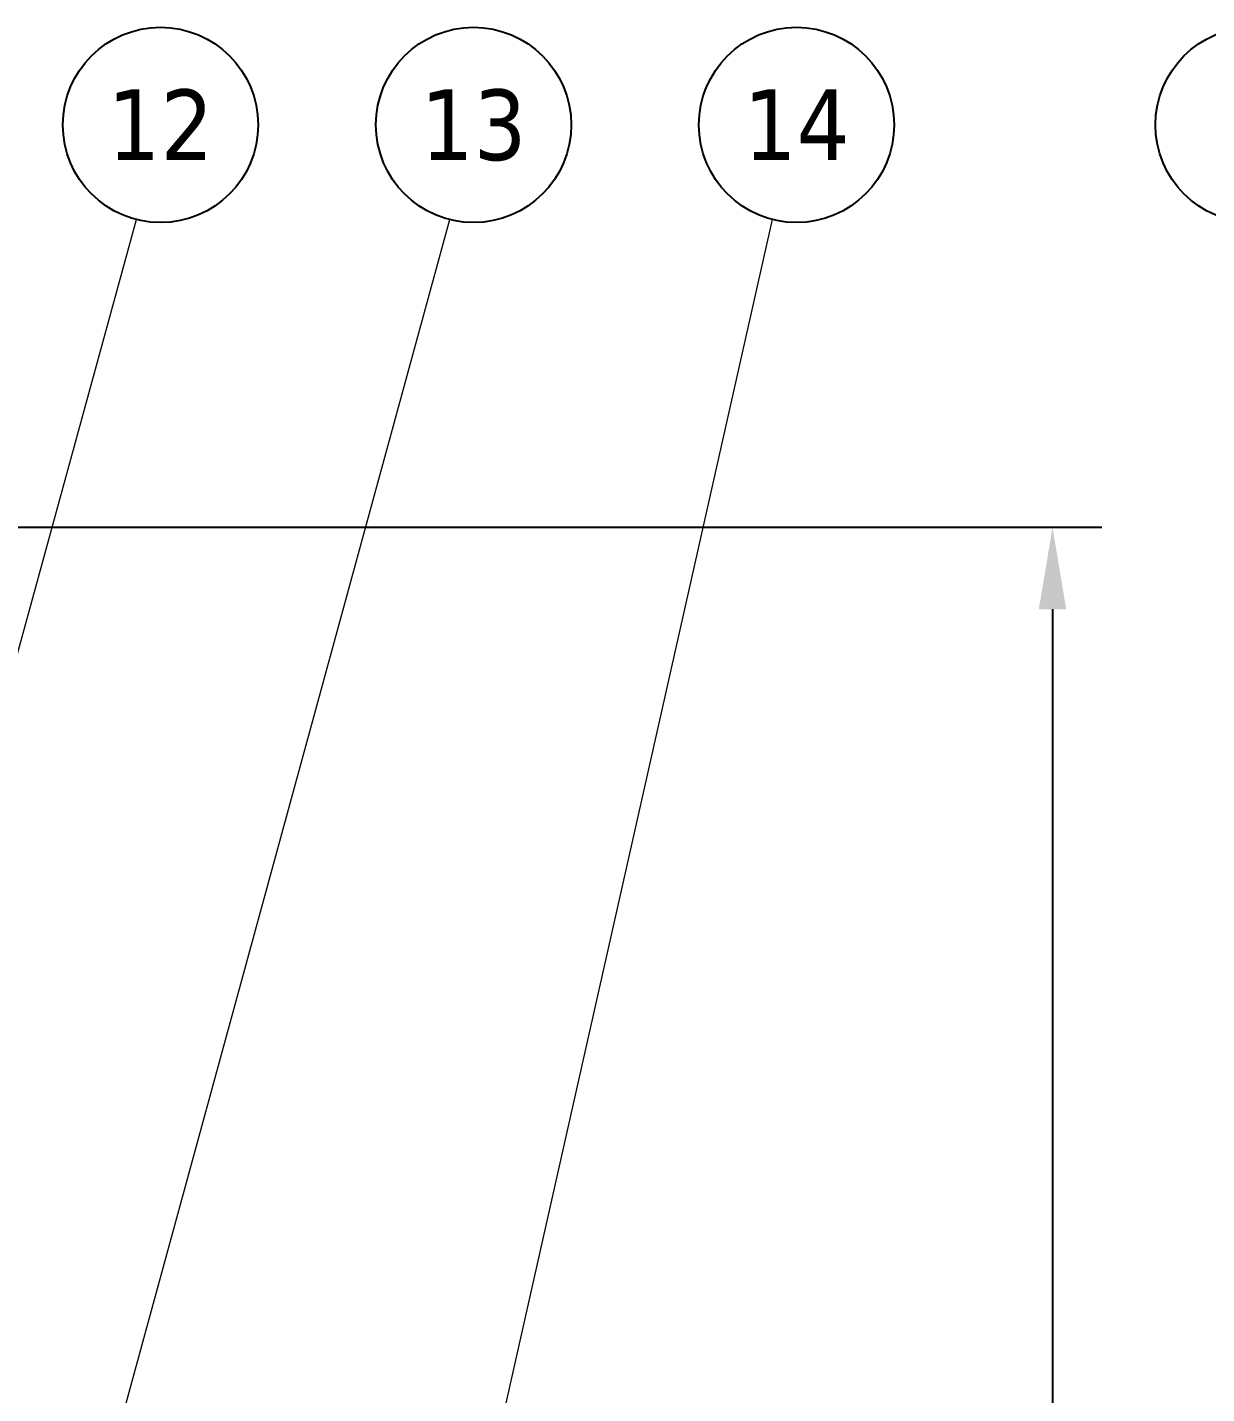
# Model space of a CAD drawing. Header units: millimetres. Extents: x 8981 to 59433, y 5244 to 14154.
# Drawn here: x 12492 to 13211, y 12040 to 12872 of the extents above; entities that cross this region are included whole.
import ezdxf
from ezdxf.enums import TextEntityAlignment as Align

# ---------------------------------------------------------------- set-up
doc = ezdxf.new("R2010")
doc.units = ezdxf.units.MM
doc.layers.add('4标注层', color=3, linetype='Continuous')
doc.layers.add('铁心', color=3, linetype='Continuous', lineweight=0)
doc.styles.get("Standard").update_dxf_attribs({"font": 'gbenor.shx', "bigfont": 'gbcbig.shx'})
doc.styles.add('Tahoma$001', font='tahoma.ttf', dxfattribs={"height": 2.159784})
doc.dimstyles.new('1-20英寸竖', dxfattribs={"dimscale": 20, "dimtxt": 3.5, "dimasz": 2.5, "dimexe": 1.5, "dimexo": 1, "dimgap": 0.5, "dimtad": 1, "dimdec": 0, "dimrnd": 1e-09, "dimzin": 12, "dimdsep": 46, "dimtxsty": 'Standard', "dimsah": 1, "dimcen": 0.09, "dimclrt": 1, "dimadec": 0, "dimazin": 3, "dimtfac": 1, "dimtdec": 0, "dimtofl": 0, "dimtmove": 0, "dimatfit": 3, "dimfxl": 0, "dimfrac": 2, "dimtolj": 1, "dimtzin": 12, "dimarcsym": 0})

# ---------------------------------------------------------------- blocks, each defined once
blk = doc.blocks.new('*D86')
at = {"layer": '4标注层', "color": 0, "lineweight": -2, "ltscale": 2, "transparency": 16777216}
for p, q in [((12287.22, 12567.55), (13147.04, 12567.55)), ((13117.04, 12517.55), (13117.04, 10517.84)), ((12061.07, 10467.84), (13147.04, 10467.84))]:
    blk.add_line(p, q, dxfattribs=at)
at = {"layer": '4标注层', "color": 0, "ltscale": 2, "transparency": 16777216}
for points in [[(13108.7, 12517.55), (13125.37, 12517.55), (13117.04, 12567.55)], [(13108.7, 10517.84), (13125.37, 10517.84), (13117.04, 10467.84)]]:
    blk.add_solid(points, dxfattribs=at)
at = {"layer": 'Defpoints', "color": 0, "ltscale": 2, "transparency": 16777216}
for p in [(12267.22, 12567.55), (12041.07, 10467.84), (13117.04, 10467.84)]:
    blk.add_point(p, dxfattribs=at)
at = {"layer": '4标注层', "color": 1, "ltscale": 2, "transparency": 16777216, "char_height": 70, "attachment_point": 5, "rotation": 90}
for s, insert in [('\\A1;[82.7"]', (13163.5, 11517.7)), ('\\A1;2100', (13072.04, 11517.7))]:
    blk.add_mtext(s, dxfattribs=dict(at, insert=insert))

msp = doc.modelspace()

# ---------------------------------------------------------------- linework, layer by layer
at = {"layer": '4标注层', "ltscale": 3}
for centre in [(12573.555, 12812.688), (12764.303, 12812.688), (12961.094, 12812.688), (13239.218, 12812.688)]:
    msp.add_circle(centre, 59.478, dxfattribs=at)
at = {"layer": '铁心'}
for p, q in [((12305.515, 11831.955), (12559.002, 12755.017)), ((12515.101, 11896.835), (12749.751, 12755.017)), ((12731.067, 11797.837), (12946.541, 12755.017))]:
    msp.add_line(p, q, dxfattribs=at)

# ---------------------------------------------------------------- texts
at = {"layer": '铁心', "style": 'Tahoma$001'}
for s, p in [('12', (12573.555, 12791.297)), ('13', (12764.303, 12791.297)), ('14', (12961.094, 12791.297))]:
    msp.add_text(s, height=42.9939, dxfattribs=at).set_placement(p, align=Align.CENTER)

# ---------------------------------------------------------------- dimensions: what is measured, and where the dimension line sits
at = {"layer": '4标注层', "ltscale": 2}
dim = msp.add_linear_dim(base=(13117.038, 10467.838), p1=(12267.223, 12567.554), p2=(12041.067, 10467.838), angle=90, dimstyle='1-20英寸竖', override={"dimpost": '\\X', "dimtxsty": 'Standard'}, dxfattribs=at)
dim.commit()
dim.dimension.update_dxf_attribs({"geometry": '*D86', "text_midpoint": (13117.038, 11517.696)})

doc.saveas('drawing.dxf')
